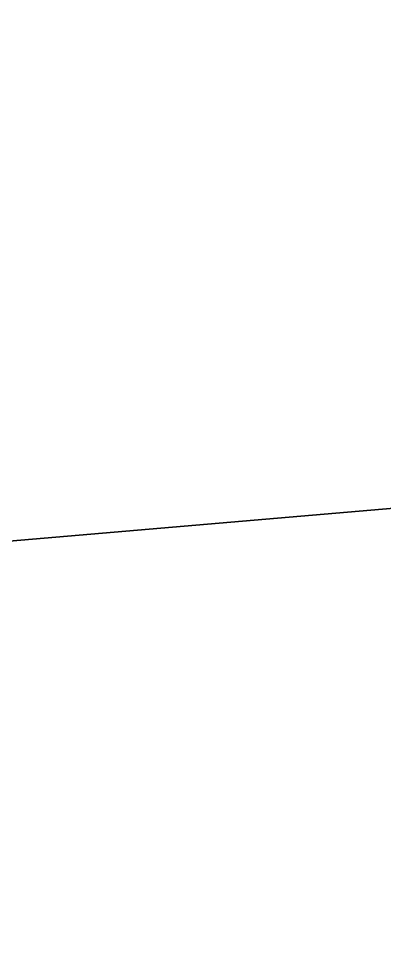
# Model space of a CAD drawing. Header units: millimetres. Extents: x 237925 to 243335, y 20387 to 20851.
# Drawn here: x 239152.2 to 239244.8, y 20386.9 to 20624.3 of the extents above; entities that cross this region are included whole.
import ezdxf

# ---------------------------------------------------------------- set-up
doc = ezdxf.new("R2010")
doc.units = ezdxf.units.MM
doc.header["$MEASUREMENT"] = 0
doc.layers.add('Right View-A-FLOR', color=192, linetype='Continuous')
doc.layers.add('Right View-CONST', color=3, linetype='Continuous')

# ---------------------------------------------------------------- blocks, each defined once
blk = doc.blocks.new('*U33')
at = {"layer": 'Right View-A-FLOR', "color": 0, "linetype": 'ByBlock', "lineweight": -2}
for p, q in [((237925.14, 20386.95, 21636.52), (240694.99, 20624.29, 21636.52)), ((240694.99, 20624.29, 21936.52), (237925.14, 20386.95, 21936.52)), ((240314.39, 20591.67, 21625), (237925.14, 20386.95, 21625))]:
    blk.add_line(p, q, dxfattribs=at)
blk = doc.blocks.new('*U37')
at = {"layer": 'Right View-CONST', "color": 0, "linetype": 'ByBlock', "lineweight": -2}
for p, q in [((238135.28, 20404.95, 22282.94), (240443.71, 20602.75, 22282.94)), ((238459.09, 20432.7, 22207.94), (240163.59, 20578.75, 22207.94))]:
    blk.add_line(p, q, dxfattribs=at)
blk = doc.blocks.new('*U50')
at = {"layer": 'Right View-CONST', "color": 0, "linetype": 'ByBlock', "lineweight": -2}
for p, q in [((239327.67, 20507.13, 22375.44), (239048.33, 20483.19, 22375.44)), ((239327.67, 20507.13, 22470.44), (239048.33, 20483.19, 22470.44))]:
    blk.add_line(p, q, dxfattribs=at)
blk = doc.blocks.new('*U51')
at = {"layer": 'Right View-CONST', "color": 0, "linetype": 'ByBlock', "lineweight": -2}
for p, q in [((239257.17, 20501.08, 22863.94), (239185.83, 20494.97, 22863.94)), ((239257.17, 20501.08, 22911.94), (239185.83, 20494.97, 22911.94)), ((239185.83, 20494.97, 22843.94), (239048.33, 20483.19, 22843.94)), ((239185.83, 20494.97, 22931.94), (239048.33, 20483.19, 22931.94))]:
    blk.add_line(p, q, dxfattribs=at)
at = {"layer": 'Right View-CONST', "color": 0, "linetype": 'ByBlock', "lineweight": -2, "extrusion": (-0.085374, 0.996349, 1.17578e-25)}
blk.add_ellipse((239185.83, 20494.97, 22887.94), major_axis=(0, 0, 44), ratio=0.000067, start_param=2.147728, end_param=6.283185, dxfattribs=at)
at = {"layer": 'Right View-CONST', "color": 0, "linetype": 'ByBlock', "lineweight": -2, "extrusion": (-0.085374, 0.996349, -2.16722e-25)}
blk.add_ellipse((239185.83, 20494.97, 22887.94), major_axis=(0, 0, 24), ratio=0.000067, start_param=3.141593, end_param=6.283185, dxfattribs=at)
at = {"layer": 'Right View-CONST', "color": 0, "linetype": 'ByBlock', "lineweight": -2, "extrusion": (-0.085374, 0.996349, 1.58536e-25)}
blk.add_ellipse((239185.83, 20494.97, 22887.94), major_axis=(0, 0, 44), ratio=0.000067, start_param=0, end_param=0.993865, dxfattribs=at)
at = {"layer": 'Right View-CONST', "color": 0, "linetype": 'ByBlock', "lineweight": -2, "extrusion": (-0.085374, 0.996349, -9.49583e-26)}
blk.add_ellipse((239048.33, 20483.19, 22887.94), major_axis=(0, 0, 44), ratio=0.000067, start_param=3.141593, end_param=6.283185, dxfattribs=at)
blk = doc.blocks.new('*U53')
at = {"layer": 'Right View-CONST', "color": 0, "linetype": 'ByBlock', "lineweight": -2}
for p, q in [((239185.88, 20494.98, 22843.94), (239185.83, 20494.97, 22843.94)), ((239185.88, 20494.98, 22931.94), (239185.83, 20494.97, 22931.94))]:
    blk.add_line(p, q, dxfattribs=at)
at = {"layer": 'Right View-CONST', "color": 0, "linetype": 'ByBlock', "lineweight": -2, "extrusion": (-0.085374, 0.996349, 1.555e-25)}
blk.add_ellipse((239185.88, 20494.98, 22887.94), major_axis=(0, 0, 44), ratio=0.000067, start_param=0, end_param=0.993865, dxfattribs=at)
at = {"layer": 'Right View-CONST', "color": 0, "linetype": 'ByBlock', "lineweight": -2, "extrusion": (-0.085374, 0.996349, -4.98481e-26)}
blk.add_ellipse((239185.88, 20494.98, 22887.94), major_axis=(0, 0, 44), ratio=0.000067, start_param=2.147728, end_param=4.135458, dxfattribs=at)
at = {"layer": 'Right View-CONST', "color": 0, "linetype": 'ByBlock', "lineweight": -2, "extrusion": (-0.085374, 0.996349, -1.48486e-25)}
blk.add_ellipse((239185.88, 20494.98, 22887.94), major_axis=(0, 0, 44), ratio=0.000067, start_param=-0.993865, end_param=0, dxfattribs=at)
blk = doc.blocks.new('*U55')
at = {"layer": 'Right View-CONST', "color": 0, "linetype": 'ByBlock', "lineweight": -2}
for p, q in [((239185.88, 20494.98, 22931.94), (239185.94, 20494.98, 22931.94)), ((239185.88, 20494.98, 22843.94), (239185.94, 20494.98, 22843.94))]:
    blk.add_line(p, q, dxfattribs=at)
at = {"layer": 'Right View-CONST', "color": 0, "linetype": 'ByBlock', "lineweight": -2, "extrusion": (0.085374, -0.996349, -2.67739e-27)}
blk.add_ellipse((239185.94, 20494.98, 22887.94), major_axis=(0, 0, 44), ratio=0.000067, start_param=0, end_param=0.993865, dxfattribs=at)
at = {"layer": 'Right View-CONST', "color": 0, "linetype": 'ByBlock', "lineweight": -2, "extrusion": (0.085374, -0.996349, -4.50992e-26)}
blk.add_ellipse((239185.94, 20494.98, 22887.94), major_axis=(0, 0, 44), ratio=0.000067, start_param=2.147728, end_param=4.135458, dxfattribs=at)
at = {"layer": 'Right View-CONST', "color": 0, "linetype": 'ByBlock', "lineweight": -2, "extrusion": (0.085374, -0.996349, 3.04642e-25)}
blk.add_ellipse((239185.94, 20494.98, 22887.94), major_axis=(0, 0, 44), ratio=0.000067, start_param=-0.993865, end_param=0, dxfattribs=at)

msp = doc.modelspace()

# ---------------------------------------------------------------- block references
at = {"layer": 'Right View-A-FLOR'}
msp.add_blockref('*U33', (0, 0), dxfattribs=at)
at = {"layer": 'Right View-CONST'}
for name in ['*U37', '*U50', '*U51', '*U53', '*U55']:
    msp.add_blockref(name, (0, 0), dxfattribs=at)

doc.saveas('drawing.dxf')
